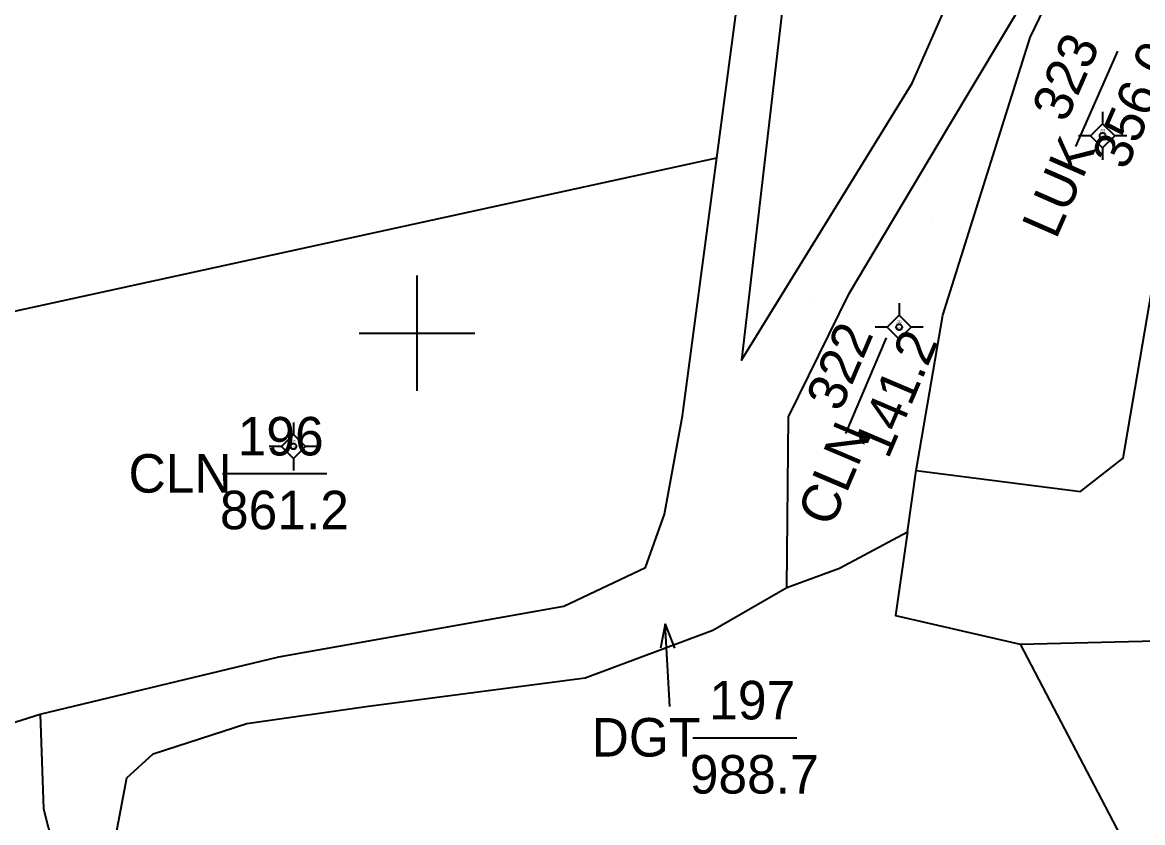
# Model space of a CAD drawing. Extents: x 550890 to 551618, y 1839259 to 1840146.
# Drawn here: x 551279.5 to 551337.6, y 1839574.6 to 1839616.1 of the extents above; entities that cross this region are included whole.
import ezdxf

# ---------------------------------------------------------------- set-up
doc = ezdxf.new("R2010")
doc.units = 0
for name, color, linetype in [('Level 10', 7, 'Continuous'), ('Level 11', 7, 'Continuous'), ('Level 13', 7, 'Continuous'), ('Level 14', 7, 'Continuous'), ('Level 15', 7, 'Continuous'), ('Level 2', 7, 'Continuous'), ('Level 23', 7, 'Continuous'), ('Level 4', 7, 'Continuous'), ('Level 63', 7, 'Continuous')]:
    doc.layers.add(name, color=color, linetype=linetype)

# ---------------------------------------------------------------- blocks, each defined once
blk = doc.blocks.new('A$C43B')
at = {"layer": 'Level 14'}
blk.add_line((3.93, 1.69), (2.68, 1.49), dxfattribs=at)
blk.add_lwpolyline([(0, 0), (3.93, 1.69), (2.93, 0.81)], dxfattribs=at)
blk = doc.blocks.new('A$C522')
at = {"layer": 'Level 14', "rotation": 27.754325478161473}
blk.add_blockref('A$C43B', (0, 0), dxfattribs=at)

msp = doc.modelspace()

# ---------------------------------------------------------------- linework, layer by layer
at = {"layer": 'Level 10'}
for p, q in [((551325.43, 1839589.68), (551325.88, 1839592.87)), ((551331.27, 1839583.86), (551354.74, 1839584.43)), ((551331.27, 1839583.86), (551345.98, 1839555.8))]:
    msp.add_line(p, q, dxfattribs=at)
for points in [[(551321.37, 1839637.76), (551316.82, 1839598.6), (551325.68, 1839612.98), (551332.08, 1839627.53)], [(551325.88, 1839592.87), (551327.26, 1839600.94), (551331.79, 1839615.35), (551336.22, 1839624.53)], [(551325.88, 1839592.87), (551334.41, 1839591.78), (551336.62, 1839593.51), (551339.86, 1839612.48)], [(551271.46, 1839588.45), (551272.29, 1839599.65), (551315.54, 1839609.1)], [(551319.18, 1839586.79), (551321.9, 1839587.8), (551325.43, 1839589.68)], [(551325.43, 1839589.68), (551324.81, 1839585.35), (551331.27, 1839583.86)], [(551271.46, 1839588.45), (551278.24, 1839579.52), (551280.44, 1839580.22)]]:
    msp.add_lwpolyline(points, dxfattribs=at)
at = {"layer": 'Level 11'}
for p, q in [((551335.556, 1839611.497), (551335.556, 1839610.872)), ((551335.556, 1839610.872), (551334.931, 1839610.247)), ((551336.181, 1839610.247), (551335.556, 1839610.872)), ((551334.931, 1839610.247), (551334.306, 1839610.247)), ((551334.931, 1839610.247), (551335.556, 1839609.622)), ((551335.556, 1839609.622), (551336.181, 1839610.247)), ((551336.806, 1839610.247), (551336.181, 1839610.247)), ((551335.556, 1839609.622), (551335.556, 1839608.997)), ((551325.001, 1839601.563), (551325.001, 1839600.938)), ((551325.001, 1839600.938), (551324.376, 1839600.313)), ((551325.626, 1839600.313), (551325.001, 1839600.938)), ((551324.376, 1839600.313), (551323.751, 1839600.313)), ((551324.376, 1839600.313), (551325.001, 1839599.688)), ((551325.001, 1839599.688), (551325.626, 1839600.313)), ((551326.251, 1839600.313), (551325.626, 1839600.313)), ((551325.001, 1839599.688), (551325.001, 1839599.063)), ((551293.583, 1839595.369), (551293.583, 1839594.744)), ((551293.583, 1839594.744), (551292.958, 1839594.119)), ((551294.208, 1839594.119), (551293.583, 1839594.744)), ((551292.958, 1839594.119), (551292.333, 1839594.119)), ((551292.958, 1839594.119), (551293.583, 1839593.494)), ((551293.583, 1839593.494), (551294.208, 1839594.119)), ((551294.833, 1839594.119), (551294.208, 1839594.119)), ((551293.583, 1839593.494), (551293.583, 1839592.869))]:
    msp.add_line(p, q, dxfattribs=at)
for centre in [(551335.555, 1839610.247), (551325.001, 1839600.313), (551293.583, 1839594.119)]:
    msp.add_circle(centre, 0.15, dxfattribs=at)
at = {"layer": 'Level 13'}
for p, q in [((551334.17, 1839609.69), (551336.34, 1839614.64)), ((551335.18, 1839611.69), (551335.18, 1839611.69)), ((551326.75, 1839605.87), (551326.75, 1839605.87)), ((551320.42, 1839601.58), (551320.42, 1839601.58)), ((551322.24, 1839594.79), (551324.35, 1839599.76)), ((551292.72, 1839594.4), (551292.72, 1839594.4)), ((551289.91, 1839592.72), (551295.31, 1839592.72)), ((551314.3, 1839579), (551319.7, 1839579))]:
    msp.add_line(p, q, dxfattribs=at)
at = {"layer": 'Level 23'}
for points in [[(551315.54, 1839609.1), (551319.16, 1839636.38), (551320.63, 1839643.01), (551324.07, 1839648.01), (551340.43, 1839666.41), (551345.61, 1839672.71), (551348.13, 1839678.73), (551314.82, 1839699.19)], [(551319.18, 1839586.79), (551319.26, 1839595.65), (551322.41, 1839602.05), (551327.53, 1839610.66), (551335.93, 1839624.72)], [(551280.44, 1839580.22), (551292.82, 1839583.19), (551307.6, 1839585.83), (551311.84, 1839587.84), (551312.83, 1839590.61), (551313.77, 1839595.71), (551315.54, 1839609.1)], [(551301.46, 1839514.96), (551294.68, 1839527.99), (551291.85, 1839533.72), (551286.7, 1839563.12), (551284.32, 1839573.62), (551284.94, 1839576.91), (551286.3, 1839578.16), (551291.17, 1839579.74), (551297.48, 1839580.64), (551308.72, 1839582.11), (551315.33, 1839584.58), (551319.18, 1839586.79)], [(551280.44, 1839580.22), (551280.62, 1839575.3), (551284.24, 1839561.11), (551286.26, 1839544.06), (551289.78, 1839533.04), (551292.43, 1839526.36), (551296.34, 1839517.44)]]:
    msp.add_lwpolyline(points, dxfattribs=at)
at = {"layer": 'Level 63'}
for points in [[(551300, 1839597), (551300, 1839603)], [(551297, 1839600), (551303, 1839600)]]:
    msp.add_lwpolyline(points, dxfattribs=at)

# ---------------------------------------------------------------- block references
at = {"layer": 'Level 13', "rotation": 42.31864602533484}
msp.add_blockref('A$C522', (551313.11, 1839580.62), dxfattribs=at)

# ---------------------------------------------------------------- texts
at = {"layer": 'Level 13'}
for s, rotation, p in [('323', 66.34845, (551333.65, 1839610.87)), ('322', 66.98959, (551321.95, 1839595.85))]:
    msp.add_text(s, height=2, rotation=rotation, dxfattribs=at).set_placement(p)
for s, p in [('196', (551290.69, 1839593.65)), ('197', (551315.15, 1839579.95))]:
    msp.add_text(s, height=2, dxfattribs=at).set_placement(p)
at = {"layer": 'Level 15'}
for s, p in [('323', (551335.45, 1839610.49)), ('Khối 2', (551335.36, 1839610.13)), ('LUK', (551335.41, 1839610.37)), ('.', (551335.54, 1839610.25)), ('Khối 2', (551324.81, 1839600.2)), ('LNK', (551324.86, 1839600.44)), ('322', (551324.9, 1839600.56)), ('.', (551324.99, 1839600.32)), ('LNK', (551293.44, 1839594.24)), ('196', (551293.48, 1839594.36)), ('Khối 2', (551293.39, 1839594)), ('.', (551293.57, 1839594.12))]:
    msp.add_text(s, height=0.1, dxfattribs=at).set_placement(p)
at = {"layer": 'Level 2'}
for s, rotation, p in [('LUK', 66.34845, (551333.14, 1839604.82)), ('CLN', 66.98959, (551321.51, 1839589.86))]:
    msp.add_text(s, height=2, rotation=rotation, dxfattribs=at).set_placement(p)
for s, p in [('CLN', (551285.03, 1839591.72)), ('DGT', (551309.05, 1839578.02))]:
    msp.add_text(s, height=2, dxfattribs=at).set_placement(p)
at = {"layer": 'Level 4'}
for s, rotation, p in [('356.0', 66.34845, (551336.77, 1839608.4)), ('141.2', 66.98959, (551324.43, 1839593.41))]:
    msp.add_text(s, height=2, rotation=rotation, dxfattribs=at).set_placement(p)
for s, p in [('861.2', (551289.77, 1839589.82)), ('988.7', (551314.14, 1839576.1))]:
    msp.add_text(s, height=2, dxfattribs=at).set_placement(p)

doc.saveas('drawing.dxf')
